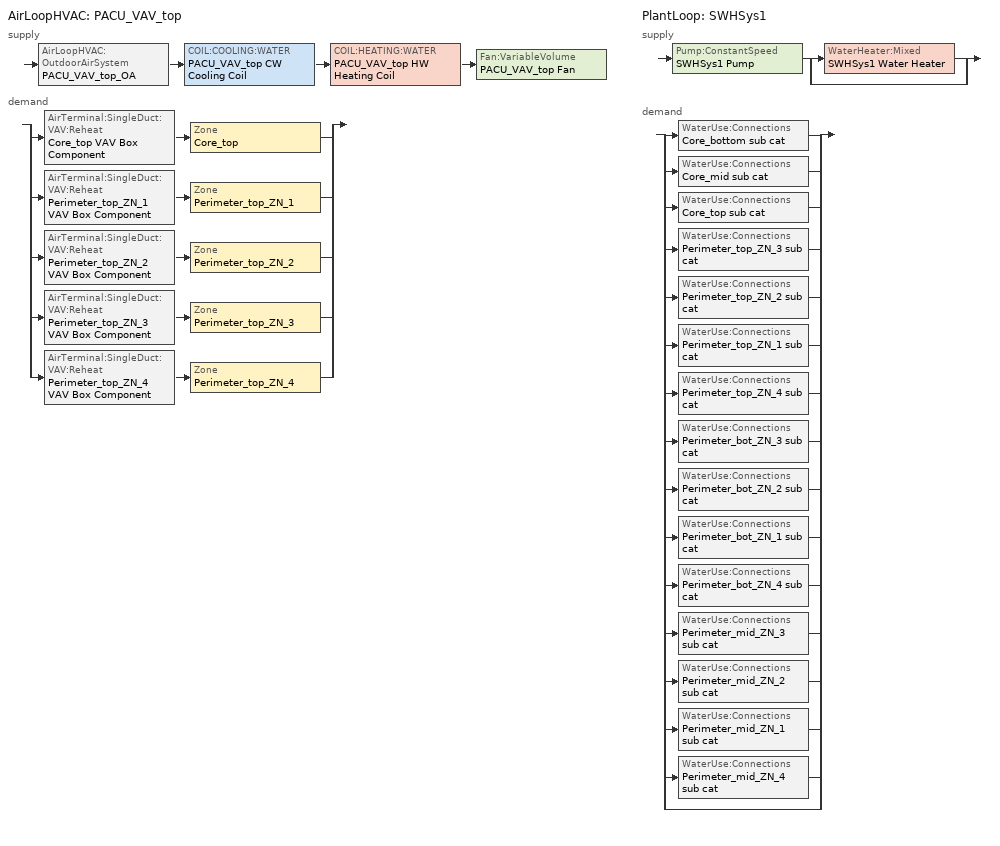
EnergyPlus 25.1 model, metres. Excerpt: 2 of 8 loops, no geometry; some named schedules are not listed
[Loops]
AirLoopHVAC 'PACU_VAV_top'
 supply: AirLoopHVAC:OutdoorAirSystem 'PACU_VAV_top_OA' > COIL:COOLING:WATER 'PACU_VAV_top CW Cooling Coil' > COIL:HEATING:WATER 'PACU_VAV_top HW Heating Coil' > Fan:VariableVolume 'PACU_VAV_top Fan'
 demand: split
  | AirTerminal:SingleDuct:VAV:Reheat 'Core_top VAV Box Component' > Zone 'Core_top'
  | AirTerminal:SingleDuct:VAV:Reheat 'Perimeter_top_ZN_1 VAV Box Component' > Zone 'Perimeter_top_ZN_1'
  | AirTerminal:SingleDuct:VAV:Reheat 'Perimeter_top_ZN_2 VAV Box Component' > Zone 'Perimeter_top_ZN_2'
  | AirTerminal:SingleDuct:VAV:Reheat 'Perimeter_top_ZN_3 VAV Box Component' > Zone 'Perimeter_top_ZN_3'
  | AirTerminal:SingleDuct:VAV:Reheat 'Perimeter_top_ZN_4 VAV Box Component' > Zone 'Perimeter_top_ZN_4'
PlantLoop 'SWHSys1'
 supply: Pump:ConstantSpeed 'SWHSys1 Pump' > split
  | WaterHeater:Mixed 'SWHSys1 Water Heater'
  | bypass
 demand: split
  | WaterUse:Connections 'Core_bottom sub cat'
  | WaterUse:Connections 'Core_mid sub cat'
  | WaterUse:Connections 'Core_top sub cat'
  | WaterUse:Connections 'Perimeter_top_ZN_3 sub cat'
  | WaterUse:Connections 'Perimeter_top_ZN_2 sub cat'
  | WaterUse:Connections 'Perimeter_top_ZN_1 sub cat'
  | WaterUse:Connections 'Perimeter_top_ZN_4 sub cat'
  | WaterUse:Connections 'Perimeter_bot_ZN_3 sub cat'
  | WaterUse:Connections 'Perimeter_bot_ZN_2 sub cat'
  | WaterUse:Connections 'Perimeter_bot_ZN_1 sub cat'
  | WaterUse:Connections 'Perimeter_bot_ZN_4 sub cat'
  | WaterUse:Connections 'Perimeter_mid_ZN_3 sub cat'
  | WaterUse:Connections 'Perimeter_mid_ZN_2 sub cat'
  | WaterUse:Connections 'Perimeter_mid_ZN_1 sub cat'
  | WaterUse:Connections 'Perimeter_mid_ZN_4 sub cat'
  | bypass
[DesignSpecification:OutdoorAir] Outdoor Air Method=Flow/Area; Outdoor Air Flow per Zone Floor Area=0.0004318
SZ DSOA Core_top; SZ DSOA Perimeter_top_ZN_1; SZ DSOA Perimeter_top_ZN_2; SZ DSOA Perimeter_top_ZN_3; SZ DSOA Perimeter_top_ZN_4
[DesignSpecification:ZoneAirDistribution] Zone Air Distribution Effectiveness in Cooling Mode=1; Zone Air Distribution Effectiveness in Heating Mode=1
Name | Minimum Zone Ventilation Efficiency
VAV_Zone_AirDistribution | 0.6
CM DSZAD Building
[Sizing:Zone] Zone Cooling Design Supply Air Temperature Input Method=SupplyAirTemperature; Zone Cooling Design Supply Air Temperature=12.8; Zone Heating Design Supply Air Temperature Input Method=SupplyAirTemperature; Zone Heating Design Supply Air Temperature=40; Zone Cooling Design Supply Air Humidity Ratio=0.0085; Zone Heating Design Supply Air Humidity Ratio=0.008; Cooling Design Air Flow Method=DesignDay; Cooling Design Air Flow Rate=0; Cooling Minimum Air Flow Fraction=0; Heating Design Air Flow Method=DesignDay; Heating Design Air Flow Rate=0; Design Specification Zone Air Distribution Object=VAV_Zone_AirDistribution; Zone Load Sizing Method=Sensible Load Only No Latent Load; Zone Latent Cooling Design Supply Air Humidity Ratio Input Method=HumidityRatioDifference; Zone Cooling Design Supply Air Humidity Ratio Difference=0.005; Zone Latent Heating Design Supply Air Humidity Ratio Input Method=HumidityRatioDifference; Zone Humidification Design Supply Air Humidity Ratio Difference=0.005
Name | Design Specification Outdoor Air Object
Core_top | SZ DSOA Core_top
Perimeter_top_ZN_1 | SZ DSOA Perimeter_top_ZN_1
Perimeter_top_ZN_2 | SZ DSOA Perimeter_top_ZN_2
Perimeter_top_ZN_3 | SZ DSOA Perimeter_top_ZN_3
Perimeter_top_ZN_4 | SZ DSOA Perimeter_top_ZN_4
[Sizing:System]
PACU_VAV_top: Type of Load to Size On=Sensible; Design Outdoor Air Flow Rate=0.9561; Central Heating Maximum System Air Flow Ratio=0.3; Preheat Design Temperature=7; Preheat Design Humidity Ratio=0.008; Precool Design Temperature=12.8; Precool Design Humidity Ratio=0.008; Central Cooling Design Supply Air Temperature=12.8; Central Heating Design Supply Air Temperature=12.8; Type of Zone Sum to Use=Coincident; 100 Outdoor Air in Cooling=No; 100 Outdoor Air in Heating=No; Central Cooling Design Supply Air Humidity Ratio=0.0085; Central Heating Design Supply Air Humidity Ratio=0.008; Cooling Supply Air Flow Rate Method=DesignDay; Cooling Supply Air Flow Rate=0; Heating Supply Air Flow Rate Method=DesignDay; Heating Supply Air Flow Rate=0; System Outdoor Air Method=ZoneSum
[Sizing:Plant]
SWHSys1: Loop Type=Heating; Design Loop Exit Temperature=60; Loop Design Temperature Difference=5
[ZoneControl:Thermostat] Control Type Schedule=Dual Zone Control Type Sched
Name | Zone or ZoneList | Control 1
Core_top Thermostat | Core_top | Core_top Dual SP Control
Perimeter_top_ZN_1 Thermostat | Perimeter_top_ZN_1 | Perimeter_top_ZN_1 Dual SP Control
Perimeter_top_ZN_2 Thermostat | Perimeter_top_ZN_2 | Perimeter_top_ZN_2 Dual SP Control
Perimeter_top_ZN_3 Thermostat | Perimeter_top_ZN_3 | Perimeter_top_ZN_3 Dual SP Control
Perimeter_top_ZN_4 Thermostat | Perimeter_top_ZN_4 | Perimeter_top_ZN_4 Dual SP Control
[ThermostatSetpoint:DualSetpoint] Heating Setpoint Temperature Schedule=HTGSETP_SCH_YES_OPTIMUM; Cooling Setpoint Temperature Schedule=CLGSETP_SCH_YES_OPTIMUM
Core_top Dual SP Control; Perimeter_top_ZN_1 Dual SP Control; Perimeter_top_ZN_2 Dual SP Control; Perimeter_top_ZN_3 Dual SP Control; Perimeter_top_ZN_4 Dual SP Control
[AirTerminal:SingleDuct:VAV:Reheat] Availability Schedule=Always_On; Maximum Air Flow Rate=AUTOSIZE; Zone Minimum Air Flow Input Method=Constant; Maximum Hot Water or Steam Flow Rate=AUTOSIZE; Minimum Hot Water or Steam Flow Rate=0; Convergence Tolerance=0.001; Damper Heating Action=ReverseWithLimits; Maximum Flow Fraction During Reheat=0.5; Maximum Reheat Air Temperature=40
Name | Constant Minimum Air Flow Fraction | Reheat Coil
Core_top VAV Box Component | 0.249 | Core_top VAV Box Reheat Coil
Perimeter_top_ZN_1 VAV Box Component | 0.121 | Perimeter_top_ZN_1 VAV Box Reheat Coil
Perimeter_top_ZN_2 VAV Box Component | 0.091 | Perimeter_top_ZN_2 VAV Box Reheat Coil
Perimeter_top_ZN_3 VAV Box Component | 0.164 | Perimeter_top_ZN_3 VAV Box Reheat Coil
Perimeter_top_ZN_4 VAV Box Component | 0.079 | Perimeter_top_ZN_4 VAV Box Reheat Coil
[Zone equipment]
Core_top: Core_top VAV Box Component
Perimeter_top_ZN_1: Perimeter_top_ZN_1 VAV Box Component
Perimeter_top_ZN_2: Perimeter_top_ZN_2 VAV Box Component
Perimeter_top_ZN_3: Perimeter_top_ZN_3 VAV Box Component
Perimeter_top_ZN_4: Perimeter_top_ZN_4 VAV Box Component
[Fan:VariableVolume]
PACU_VAV_top Fan: Availability Schedule=HVACOperationSchd; Fan Total Efficiency=0.6045; Pressure Rise=1314.72; Maximum Flow Rate=AUTOSIZE; Fan Power Minimum Flow Rate Input Method=Fraction; Fan Power Minimum Flow Fraction=0.25; Motor Efficiency=0.93; Motor In Airstream Fraction=1; Fan Power Coefficient 1=0.0408; Fan Power Coefficient 2=0.088; Fan Power Coefficient 3=-0.0729; Fan Power Coefficient 4=0.9437; Fan Power Coefficient 5=0
[COIL:COOLING:WATER]
PACU_VAV_top CW Cooling Coil: Availability Schedule=Always_On; Design Water Flow Rate=autosize; Design Air Flow Rate=autosize; Design Inlet Water Temperature=autosize; Design Inlet Air Temperature=autosize; Design Outlet Air Temperature=autosize; Design Inlet Air Humidity Ratio=autosize; Design Outlet Air Humidity Ratio=autosize; Type of Analysis=SimpleAnalysis; Heat Exchanger Configuration=CrossFlow
[COIL:HEATING:WATER]
PACU_VAV_top HW Heating Coil: Availability Schedule=Always_On; UFactor Times Area Value=autosize; Maximum Water Flow Rate=autosize; Performance Input Method=UFactorTimesAreaAndDesignWaterFlowRate; Rated Capacity=autosize; Rated Inlet Water Temperature=45; Rated Inlet Air Temperature=16.6; Rated Outlet Water Temperature=35; Rated Outlet Air Temperature=32.2; Rated Ratio for Air and Water Convection=0.5
[Coil:Heating:Electric] Availability Schedule=Always_On; Efficiency=1; Nominal Capacity=autosize
Core_top VAV Box Reheat Coil; Perimeter_top_ZN_1 VAV Box Reheat Coil; Perimeter_top_ZN_2 VAV Box Reheat Coil; Perimeter_top_ZN_3 VAV Box Reheat Coil; Perimeter_top_ZN_4 VAV Box Reheat Coil
[CONTROLLER:WATERCOIL] Control Variable=Temperature; Actuator Variable=Flow; Controller Convergence Tolerance=autosize; Maximum Actuated Flow=autosize; Minimum Actuated Flow=0
Name | Action
PACU_VAV_top CW CoolC Controller | Reverse
PACU_VAV_top HW HeatC Controller | Normal
[Controller:OutdoorAir]
PACU_VAV_top_OA_Controller: Minimum Outdoor Air Flow Rate=0; Maximum Outdoor Air Flow Rate=AUTOSIZE; Economizer Control Type=DifferentialDryBulb; Economizer Control Action Type=ModulateFlow; Lockout Type=LockoutWithHeating; Minimum Limit Type=FixedMinimum; Minimum Outdoor Air Schedule=MinOA_MotorizedDamper_Sched; Maximum Fraction of Outdoor Air Schedule=VAV_TOP Max OA Fraction; Mechanical Ventilation Controller=PACU_VAV_top_DCV
[Controller:MechanicalVentilation]
PACU_VAV_top_DCV: Availability Schedule=MinOA_MotorizedDamper_Sched; Demand Controlled Ventilation=Yes; System Outdoor Air Method=Standard62.1VentilationRateProcedure; Zone or ZoneList 1=Core_top; Design Specification Outdoor Air Object Name 1=SZ DSOA Core_top; Design Specification Zone Air Distribution Object Name 1=CM DSZAD Building; Zone or ZoneList 2=Perimeter_top_ZN_1; Design Specification Outdoor Air Object Name 2=SZ DSOA Perimeter_top_ZN_1; Design Specification Zone Air Distribution Object Name 2=CM DSZAD Building; Zone or ZoneList 3=Perimeter_top_ZN_2; Design Specification Outdoor Air Object Name 3=SZ DSOA Perimeter_top_ZN_2; Design Specification Zone Air Distribution Object Name 3=CM DSZAD Building; Zone or ZoneList 4=Perimeter_top_ZN_3; Design Specification Outdoor Air Object Name 4=SZ DSOA Perimeter_top_ZN_3; Design Specification Zone Air Distribution Object Name 4=CM DSZAD Building; Zone or ZoneList 5=Perimeter_top_ZN_4; Design Specification Outdoor Air Object Name 5=SZ DSOA Perimeter_top_ZN_4; Design Specification Zone Air Distribution Object Name 5=CM DSZAD Building
[AirLoopHVAC]
PACU_VAV_top: Design Supply Air Flow Rate=AUTOSIZE
[Pump:ConstantSpeed]
SWHSys1 Pump: Design Flow Rate=autosize; Design Pump Head=29891; Design Power Consumption=AUTOSIZE; Motor Efficiency=0.3; Fraction of Motor Inefficiencies to Fluid Stream=0; Pump Control Type=Intermittent
[WaterHeater:Mixed]
SWHSys1 Water Heater: Tank Volume=0.378541; Setpoint Temperature Schedule=SWHSys1 Water Heater Backup Setpoint; Deadband Temperature Difference=2; Maximum Temperature Limit=82.2222; Heater Control Type=Cycle; Heater Maximum Capacity=29307.11; Heater Fuel Type=Electricity; Heater Thermal Efficiency=0.80804; Off Cycle Parasitic Fuel Consumption Rate=0; Off Cycle Parasitic Fuel Type=Electricity; Off Cycle Parasitic Heat Fraction to Tank=0; On Cycle Parasitic Fuel Consumption Rate=0; On Cycle Parasitic Fuel Type=Electricity; Ambient Temperature Indicator=zone; Ambient Temperature Zone=CORE_BOTTOM; Off Cycle Loss Coefficient to Ambient Temperature=7.56156; On Cycle Loss Coefficient to Ambient Temperature=7.56156; Use Side Effectiveness=1; Source Side Effectiveness=1; Use Side Design Flow Rate=AUTOSIZE; Source Side Design Flow Rate=0.0001622; Indirect Water Heating Recovery Time=1.5; Source Side Flow Control Mode=StorageTank
[PlantLoop]
SWHSys1: Fluid Type=WATER; Plant Equipment Operation Scheme=SWHSys1 Loop Operation Scheme List; Maximum Loop Temperature=60; Minimum Loop Temperature=10; Maximum Loop Flow Rate=AUTOSIZE; Minimum Loop Flow Rate=0; Plant Loop Volume=AUTOSIZE; Load Distribution Scheme=Optimal
[PlantEquipmentList]
SWHSys1 Equipment List: SWHSys1 Water Heater
[PlantEquipmentOperation:HeatingLoad]
SWHSys1 Operation Scheme: Load Range 1 Lower Limit=0; Load Range 1 Upper Limit=1000000000000000; Range 1 Equipment List=SWHSys1 Equipment List
[PlantEquipmentOperationSchemes]
SWHSys1 Loop Operation Scheme List: Control Scheme 1=SWHSys1 Operation Scheme; Control Scheme 1 Schedule=PlantOnSched
[EnergyManagementSystem:Sensor]
Name | OutputVariable or OutputMeter Index Key | OutputVariable or OutputMeter
Core_top_LSr | Core_top | Zone Lights Electricity Rate
Core_top_Occ_Sensor | Core_top | People Occupant Count
Perimeter_top_ZN_3_LSr | Perimeter_top_ZN_3 | Zone Lights Electricity Rate
Perimeter_top_ZN_3_Occ_Sensor | Perimeter_top_ZN_3 | People Occupant Count
Perimeter_top_ZN_2_LSr | Perimeter_top_ZN_2 | Zone Lights Electricity Rate
Perimeter_top_ZN_2_Occ_Sensor | Perimeter_top_ZN_2 | People Occupant Count
Perimeter_top_ZN_1_LSr | Perimeter_top_ZN_1 | Zone Lights Electricity Rate
Perimeter_top_ZN_1_Occ_Sensor | Perimeter_top_ZN_1 | People Occupant Count
Perimeter_top_ZN_4_LSr | Perimeter_top_ZN_4 | Zone Lights Electricity Rate
Perimeter_top_ZN_4_Occ_Sensor | Perimeter_top_ZN_4 | People Occupant Count
pacu_vav_top_OA_VRP | PACU_VAV_top | Air System Outdoor Air Mechanical Ventilation Requested Mass Flow Rate
pacu_vav_top_OA | PACU_VAV_top | Air System Outdoor Air Mass Flow Rate
pacu_vav_top_SUPPLY_FLOW | PACU_VAV_top_OA-PACU_VAV_top_CoolCNode | System Node Standard Density Volume Flow Rate
[EnergyManagementSystem:InternalVariable] Internal Data Type=Zone Floor Area
Name | Internal Data Index Key
Core_top_Area | Core_top
Perimeter_top_ZN_3_Area | Perimeter_top_ZN_3
Perimeter_top_ZN_2_Area | Perimeter_top_ZN_2
Perimeter_top_ZN_1_Area | Perimeter_top_ZN_1
Perimeter_top_ZN_4_Area | Perimeter_top_ZN_4
[SetpointManager:Scheduled]
SWHSys1 Loop Setpoint Manager: Control Variable=Temperature; Schedule=SHWSys1-Loop-Temp-Schedule; Setpoint Node or NodeList=SWHSys1 Supply Outlet Node
[SetpointManager:MixedAir] Control Variable=Temperature
Name | Setpoint Node or NodeList
PACU_VAV_top_CoolC SAT Manager | PACU_VAV_top_CoolC-PACU_VAV_top_HeatCNode
PACU_VAV_top_HeatC MixedAir Manager | PACU_VAV_top_HeatC-PACU_VAV_top FanNode
PACU_VAV_top_OAMixed Air Temp Manager | PACU_VAV_top_OA-PACU_VAV_top_CoolCNode
[SetpointManager:Warmest]
PACU_VAV_top Supply Air Temperature Manager: Control Variable=Temperature; HVAC Air Loop=PACU_VAV_top; Minimum Setpoint Temperature=12.8; Maximum Setpoint Temperature=15.6; Strategy=MaximumTemperature; Setpoint Node or NodeList=PACU_VAV_top Supply Equipment Outlet Node
[WaterUse:Equipment] EndUse Subcategory=WaterUse; Peak Flow Rate=3.57511e-06; Flow Rate Fraction Schedule=BLDG_SWH_SCH
Name | Target Temperature Schedule | Hot Water Supply Temperature Schedule | Zone | Sensible Fraction Schedule | Latent Fraction Schedule
Core_bottom sub cat | Core_bottom sub cat Temp Sched | Core_bottom sub catHot Supply Temp Sched | Core_bottom | Core_bottom sub cat Sensible fract sched | Core_bottom sub cat Latent fract sched
Core_mid sub cat | Core_mid sub cat Temp Sched | Core_mid sub catHot Supply Temp Sched | Core_mid | Core_mid sub cat Sensible fract sched | Core_mid sub cat Latent fract sched
Core_top sub cat | Core_top sub cat Temp Sched | Core_top sub catHot Supply Temp Sched | Core_top | Core_top sub cat Sensible fract sched | Core_top sub cat Latent fract sched
Perimeter_top_ZN_3 sub cat | Perimeter_top_ZN_3 sub cat Temp Sched | Perimeter_top_ZN_3 sub catHot Supply Temp Sched | Perimeter_top_ZN_3 | Perimeter_top_ZN_3 sub cat Sensible fract sched | Perimeter_top_ZN_3 sub cat Latent fract sched
Perimeter_top_ZN_2 sub cat | Perimeter_top_ZN_2 sub cat Temp Sched | Perimeter_top_ZN_2 sub catHot Supply Temp Sched | Perimeter_top_ZN_2 | Perimeter_top_ZN_2 sub cat Sensible fract sched | Perimeter_top_ZN_2 sub cat Latent fract sched
Perimeter_top_ZN_1 sub cat | Perimeter_top_ZN_1 sub cat Temp Sched | Perimeter_top_ZN_1 sub catHot Supply Temp Sched | Perimeter_top_ZN_1 | Perimeter_top_ZN_1 sub cat Sensible fract sched | Perimeter_top_ZN_1 sub cat Latent fract sched
Perimeter_top_ZN_4 sub cat | Perimeter_top_ZN_4 sub cat Temp Sched | Perimeter_top_ZN_4 sub catHot Supply Temp Sched | Perimeter_top_ZN_4 | Perimeter_top_ZN_4 sub cat Sensible fract sched | Perimeter_top_ZN_4 sub cat Latent fract sched
Perimeter_bot_ZN_3 sub cat | Perimeter_bot_ZN_3 sub cat Temp Sched | Perimeter_bot_ZN_3 sub catHot Supply Temp Sched | Perimeter_bot_ZN_3 | Perimeter_bot_ZN_3 sub cat Sensible fract sched | Perimeter_bot_ZN_3 sub cat Latent fract sched
Perimeter_bot_ZN_2 sub cat | Perimeter_bot_ZN_2 sub cat Temp Sched | Perimeter_bot_ZN_2 sub catHot Supply Temp Sched | Perimeter_bot_ZN_2 | Perimeter_bot_ZN_2 sub cat Sensible fract sched | Perimeter_bot_ZN_2 sub cat Latent fract sched
Perimeter_bot_ZN_1 sub cat | Perimeter_bot_ZN_1 sub cat Temp Sched | Perimeter_bot_ZN_1 sub catHot Supply Temp Sched | Perimeter_bot_ZN_1 | Perimeter_bot_ZN_1 sub cat Sensible fract sched | Perimeter_bot_ZN_1 sub cat Latent fract sched
Perimeter_bot_ZN_4 sub cat | Perimeter_bot_ZN_4 sub cat Temp Sched | Perimeter_bot_ZN_4 sub catHot Supply Temp Sched | Perimeter_bot_ZN_4 | Perimeter_bot_ZN_4 sub cat Sensible fract sched | Perimeter_bot_ZN_4 sub cat Latent fract sched
Perimeter_mid_ZN_3 sub cat | Perimeter_mid_ZN_3 sub cat Temp Sched | Perimeter_mid_ZN_3 sub catHot Supply Temp Sched | Perimeter_mid_ZN_3 | Perimeter_mid_ZN_3 sub cat Sensible fract sched | Perimeter_mid_ZN_3 sub cat Latent fract sched
Perimeter_mid_ZN_2 sub cat | Perimeter_mid_ZN_2 sub cat Temp Sched | Perimeter_mid_ZN_2 sub catHot Supply Temp Sched | Perimeter_mid_ZN_2 | Perimeter_mid_ZN_2 sub cat Sensible fract sched | Perimeter_mid_ZN_2 sub cat Latent fract sched
Perimeter_mid_ZN_1 sub cat | Perimeter_mid_ZN_1 sub cat Temp Sched | Perimeter_mid_ZN_1 sub catHot Supply Temp Sched | Perimeter_mid_ZN_1 | Perimeter_mid_ZN_1 sub cat Sensible fract sched | Perimeter_mid_ZN_1 sub cat Latent fract sched
Perimeter_mid_ZN_4 sub cat | Perimeter_mid_ZN_4 sub cat Temp Sched | Perimeter_mid_ZN_4 sub catHot Supply Temp Sched | Perimeter_mid_ZN_4 | Perimeter_mid_ZN_4 sub cat Sensible fract sched | Perimeter_mid_ZN_4 sub cat Latent fract sched
[WaterUse:Connections]
Name | Water Use Equipment 1
Core_bottom sub cat | Core_bottom sub cat
Core_mid sub cat | Core_mid sub cat
Core_top sub cat | Core_top sub cat
Perimeter_top_ZN_3 sub cat | Perimeter_top_ZN_3 sub cat
Perimeter_top_ZN_2 sub cat | Perimeter_top_ZN_2 sub cat
Perimeter_top_ZN_1 sub cat | Perimeter_top_ZN_1 sub cat
Perimeter_top_ZN_4 sub cat | Perimeter_top_ZN_4 sub cat
Perimeter_bot_ZN_3 sub cat | Perimeter_bot_ZN_3 sub cat
Perimeter_bot_ZN_2 sub cat | Perimeter_bot_ZN_2 sub cat
Perimeter_bot_ZN_1 sub cat | Perimeter_bot_ZN_1 sub cat
Perimeter_bot_ZN_4 sub cat | Perimeter_bot_ZN_4 sub cat
Perimeter_mid_ZN_3 sub cat | Perimeter_mid_ZN_3 sub cat
Perimeter_mid_ZN_2 sub cat | Perimeter_mid_ZN_2 sub cat
Perimeter_mid_ZN_1 sub cat | Perimeter_mid_ZN_1 sub cat
Perimeter_mid_ZN_4 sub cat | Perimeter_mid_ZN_4 sub cat
[Schedule:Compact]
ALWAYS_ON; PlantOnSched: Through: 12/31, For: AllDays, Until: 24:00, 1
HVACOperationSchd: Through: 12/31, For: Weekdays SummerDesignDay, Until: 06:00, 0, Until: 22:00, 1, Until: 24:00, 0, For: Saturday WinterDesignDay, Until: 06:00, 0, Until: 18:00, 1, Until: 24:00, 0, For:Sunday Holidays AllOtherDays, Until: 24:00, 0
BLDG_SWH_SCH: Through: 12/31, For: Weekdays SummerDesignDay, Until: 05:00, 0, Until: 06:00, 0, Until: 07:00, 0.07, Until: 08:00, 0.19, Until: 09:00, 0.35, Until: 10:00, 0.38, Until: 11:00, 0.39, Until: 12:00, 0.47, Until: 13:00, 0.57, Until: 14:00, 0.54, Until: 15:00, 0.34, Until: 16:00, 0.33, Until: 17:00, 0.44, Until: 18:00, 0.26, Until: 19:00, 0.21, Until: 20:00, 0.15, Until: 21:00, 0.17, Until: 22:00, 0.08, Until: 24:00, 0.05, For: Saturday WinterDesignDay, Until: 05:00, 0, Until: 06:00, 0, Until: 07:00, 0.07, Until: 08:00, 0.11, Until: 09:00, 0.15, Until: 10:00, 0.21, Until: 11:00, 0.19, Until: 12:00, 0.23, Until: 13:00, 0.2, Until: 14:00, 0.19, Until: 15:00, 0.15, Until: 16:00, 0.13, Until: 17:00, 0.14, Until: 19:00, 0.07, Until: 22:00, 0, Until: 24:00, 0, For:Sunday Holidays AllOtherDays, Until: 05:00, 0, Until: 06:00, 0, Until: 11:00, 0.04, Until: 13:00, 0.06, Until: 14:00, 0.09, Until: 15:00, 0.06, Until: 18:00, 0.04, Until: 22:00, 0, Until: 24:00, 0
MinOA_MotorizedDamper_Sched: Through: 12/31, For: Weekdays SummerDesignDay, Until: 07:00, 0, Until: 22:00, 1, Until: 24:00, 0, For: Saturday WinterDesignDay, Until: 07:00, 0, Until: 18:00, 1, Until: 24:00, 0, For:Sunday Holidays AllOtherDays, Until: 24:00, 0
Dual Zone Control Type Sched: Through: 12/31, For: AllDays, Until: 24:00, 4
Core_bottom sub cat Latent fract sched; Core_mid sub cat Latent fract sched; Core_top sub cat Latent fract sched; Perimeter_top_ZN_3 sub cat Latent fract sched; Perimeter_top_ZN_2 sub cat Latent fract sched; Perimeter_top_ZN_1 sub cat Latent fract sched; Perimeter_top_ZN_4 sub cat Latent fract sched; Perimeter_bot_ZN_3 sub cat Latent fract sched; Perimeter_bot_ZN_2 sub cat Latent fract sched; Perimeter_bot_ZN_1 sub cat Latent fract sched; Perimeter_bot_ZN_4 sub cat Latent fract sched; Perimeter_mid_ZN_3 sub cat Latent fract sched; Perimeter_mid_ZN_2 sub cat Latent fract sched; Perimeter_mid_ZN_1 sub cat Latent fract sched; Perimeter_mid_ZN_4 sub cat Latent fract sched: Through: 12/31, For: AllDays, Until: 24:00, 0.05
Core_bottom sub cat Sensible fract sched; Core_mid sub cat Sensible fract sched; Core_top sub cat Sensible fract sched; Perimeter_top_ZN_3 sub cat Sensible fract sched; Perimeter_top_ZN_2 sub cat Sensible fract sched; Perimeter_top_ZN_1 sub cat Sensible fract sched; Perimeter_top_ZN_4 sub cat Sensible fract sched; Perimeter_bot_ZN_3 sub cat Sensible fract sched; Perimeter_bot_ZN_2 sub cat Sensible fract sched; Perimeter_bot_ZN_1 sub cat Sensible fract sched; Perimeter_bot_ZN_4 sub cat Sensible fract sched; Perimeter_mid_ZN_3 sub cat Sensible fract sched; Perimeter_mid_ZN_2 sub cat Sensible fract sched; Perimeter_mid_ZN_1 sub cat Sensible fract sched; Perimeter_mid_ZN_4 sub cat Sensible fract sched: Through: 12/31, For: AllDays, Until: 24:00, 0.2
Core_bottom sub cat Temp Sched; Core_mid sub cat Temp Sched; Core_top sub cat Temp Sched; Perimeter_top_ZN_3 sub cat Temp Sched; Perimeter_top_ZN_2 sub cat Temp Sched; Perimeter_top_ZN_1 sub cat Temp Sched; Perimeter_top_ZN_4 sub cat Temp Sched; Perimeter_bot_ZN_3 sub cat Temp Sched; Perimeter_bot_ZN_2 sub cat Temp Sched; Perimeter_bot_ZN_1 sub cat Temp Sched; Perimeter_bot_ZN_4 sub cat Temp Sched; Perimeter_mid_ZN_3 sub cat Temp Sched; Perimeter_mid_ZN_2 sub cat Temp Sched; Perimeter_mid_ZN_1 sub cat Temp Sched; Perimeter_mid_ZN_4 sub cat Temp Sched; SHWSys1-Loop-Temp-Schedule: Through: 12/31, For: AllDays, Until: 24:00, 60
Core_bottom sub catHot Supply Temp Sched; Core_mid sub catHot Supply Temp Sched; Core_top sub catHot Supply Temp Sched; Perimeter_top_ZN_3 sub catHot Supply Temp Sched; Perimeter_top_ZN_2 sub catHot Supply Temp Sched; Perimeter_top_ZN_1 sub catHot Supply Temp Sched; Perimeter_top_ZN_4 sub catHot Supply Temp Sched; Perimeter_bot_ZN_3 sub catHot Supply Temp Sched; Perimeter_bot_ZN_2 sub catHot Supply Temp Sched; Perimeter_bot_ZN_1 sub catHot Supply Temp Sched; Perimeter_bot_ZN_4 sub catHot Supply Temp Sched; Perimeter_mid_ZN_3 sub catHot Supply Temp Sched; Perimeter_mid_ZN_2 sub catHot Supply Temp Sched; Perimeter_mid_ZN_1 sub catHot Supply Temp Sched; Perimeter_mid_ZN_4 sub catHot Supply Temp Sched: Through: 12/31, For: AllDays, Until: 24:00, 55
[SCHEDULE:COMPACT]
SWHSys1 Water Heater Backup Setpoint: Through: 12/31, For: AllDays, Until: 24:00, 55
[Schedule:Constant]
VAV_TOP Max OA Fraction: Hourly Value=1
